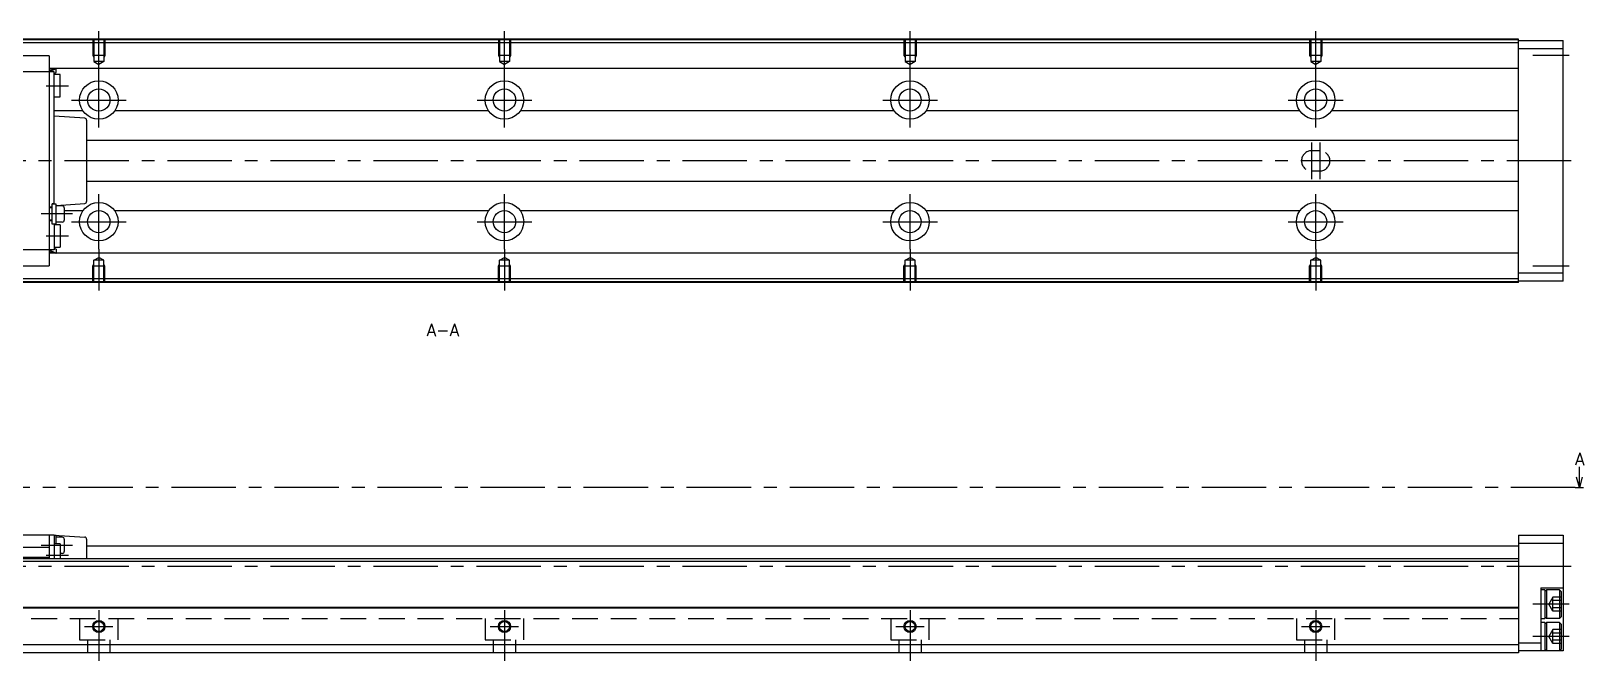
# Model space of a CAD drawing. Extents: x -2 to 751, y -8 to 279.
# Drawn here: x 368.1 to 750.9, y 8 to 163.3 of the extents above; entities that cross this region are included whole.
import ezdxf

# ---------------------------------------------------------------- set-up
doc = ezdxf.new("R2010")
doc.units = 0
doc.header["$LTSCALE"] = 0.5
doc.linetypes.add('CENTER', pattern=[50.8, 31.75, -6.35, 6.35, -6.35])
doc.linetypes.add('DASHED', pattern=[19.05, 12.7, -6.35])
for name, color, linetype in [('MSM_CENTER', 1, 'CENTER'), ('MSM_CONTINUOUS', 7, 'CONTINUOUS'), ('MSM_DASHED', 4, 'DASHED'), ('MSM_NARROW', 5, 'CONTINUOUS'), ('MSM_PART_NUMBER', 7, 'CONTINUOUS')]:
    doc.layers.add(name, color=color, linetype=linetype)
doc.styles.get("Standard").update_dxf_attribs({"font": 'txt.shx', "height": 3, "bigfont": 'bigfont.shx'})

msp = doc.modelspace()

# ---------------------------------------------------------------- linework, layer by layer
at = {"layer": 'MSM_CENTER'}
for p, q in [((384.76, 153.09), (384.76, 163.3)), ((484.76, 153.09), (484.76, 163.3)), ((584.76, 153.09), (584.76, 163.3)), ((684.76, 153.09), (684.76, 163.3)), ((747.26, 157.3), (738.26, 157.3)), ((371.76, 149.8), (377.26, 149.8)), ((384.76, 139.55), (384.76, 153.05)), ((484.76, 139.55), (484.76, 153.05)), ((584.76, 139.55), (584.76, 153.05)), ((684.76, 139.55), (684.76, 153.05)), ((378.01, 146.3), (391.51, 146.3)), ((478.01, 146.3), (491.51, 146.3)), ((578.01, 146.3), (591.51, 146.3)), ((678.01, 146.3), (691.51, 146.3)), ((683.76, 135.8), (683.76, 126.8)), ((685.76, 135.8), (685.76, 126.8)), ((747.76, 131.3), (196.26, 131.3)), ((384.76, 109.55), (384.76, 123.05)), ((484.76, 109.55), (484.76, 123.05)), ((584.76, 109.55), (584.76, 123.05)), ((684.76, 109.55), (684.76, 123.05)), ((378.26, 118.2), (370.56, 118.2)), ((378.01, 116.3), (391.51, 116.3)), ((478.01, 116.3), (491.51, 116.3)), ((578.01, 116.3), (591.51, 116.3)), ((678.01, 116.3), (691.51, 116.3)), ((371.76, 112.8), (377.26, 112.8)), ((384.76, 109.51), (384.76, 99.3)), ((484.76, 109.51), (484.76, 99.3)), ((584.76, 109.51), (584.76, 99.3)), ((684.76, 109.51), (684.76, 99.3)), ((747.26, 105.3), (738.26, 105.3)), ((748.76, 50.8), (189.76, 50.8)), ((378.26, 36.5), (370.56, 36.5)), ((747.76, 31.3), (196.26, 31.3)), ((371.76, 34.1), (377.26, 34.1)), ((384.76, 20.5), (384.76, 8)), ((484.76, 20.5), (484.76, 8)), ((584.76, 20.5), (584.76, 8)), ((684.76, 20.5), (684.76, 8)), ((747.26, 22), (738.26, 22)), ((381.26, 16.5), (388.26, 16.5)), ((481.26, 16.5), (488.26, 16.5)), ((581.26, 16.5), (588.26, 16.5)), ((681.26, 16.5), (688.26, 16.5)), ((747.26, 14), (738.26, 14))]:
    msp.add_line(p, q, dxfattribs=at)
at = {"layer": 'MSM_CONTINUOUS'}
for p, q in [((734.76, 161.3), (234.76, 161.3)), ((734.76, 161.1), (234.76, 161.1)), ((734.76, 101.3), (734.76, 161.3)), ((734.76, 161), (745.76, 161)), ((745.76, 101.6), (745.76, 161)), ((734.76, 160.4), (234.76, 160.4)), ((372.56, 157.2), (361.56, 157.2)), ((372.56, 157.2), (372.56, 105.4)), ((734.76, 159), (745.76, 159)), ((373.76, 153.25), (357.76, 153.25)), ((372.56, 153.25), (374.26, 154.1)), ((372.56, 153.67), (374.06, 154.05)), ((374.16, 154.05), (372.56, 154.05)), ((373.76, 120.6), (373.76, 153.25)), ((374.26, 153.1), (374.26, 154.1)), ((734.76, 154.05), (374.26, 154.05)), ((373.76, 152.8), (374.26, 153.1)), ((375.26, 152.55), (373.76, 152.55)), ((375.26, 147.05), (375.26, 152.55)), ((373.76, 147.05), (375.26, 147.05)), ((380.81, 143.66), (373.76, 143.66)), ((381.29, 141.8), (373.76, 142.3)), ((480.81, 143.66), (388.71, 143.66)), ((580.81, 143.66), (488.71, 143.66)), ((680.81, 143.66), (588.71, 143.66)), ((734.76, 143.66), (688.71, 143.66)), ((381.76, 141.3), (381.76, 121.3)), ((734.76, 136.3), (381.76, 136.3)), ((381.76, 126.3), (734.76, 126.3)), ((373.26, 119.9), (372.56, 119.9)), ((373.26, 119.7), (372.56, 119.7)), ((373.76, 120.7), (373.26, 120.7)), ((373.26, 115.7), (373.26, 120.7)), ((374.26, 120.6), (373.26, 120.6)), ((374.26, 120.27), (381.3, 120.8)), ((374.26, 115.8), (374.26, 120.6)), ((375.76, 120.2), (374.26, 120.2)), ((376.26, 119.7), (376.26, 116.7)), ((380.81, 118.94), (376.26, 118.94)), ((480.81, 118.94), (388.71, 118.94)), ((580.81, 118.94), (488.71, 118.94)), ((680.81, 118.94), (588.71, 118.94)), ((734.76, 118.94), (688.71, 118.94)), ((373.26, 116.7), (372.56, 116.7)), ((373.26, 116.5), (372.56, 116.5)), ((373.26, 115.8), (374.26, 115.8)), ((373.76, 115.7), (373.26, 115.7)), ((373.76, 115.8), (373.76, 109.35)), ((375.26, 115.55), (373.76, 115.55)), ((375.76, 116.2), (374.26, 116.2)), ((375.26, 115.55), (375.26, 110.05)), ((373.76, 109.35), (357.76, 109.35)), ((372.56, 109.35), (374.26, 108.5)), ((372.56, 108.92), (374.06, 108.55)), ((374.16, 108.55), (372.56, 108.55)), ((373.76, 110.05), (375.26, 110.05)), ((373.76, 109.8), (374.26, 109.5)), ((374.26, 109.5), (374.26, 108.5)), ((734.76, 108.55), (374.26, 108.55)), ((361.56, 105.4), (372.56, 105.4)), ((745.76, 103.6), (734.76, 103.6)), ((734.76, 102.2), (234.76, 102.2)), ((734.76, 101.5), (234.76, 101.5)), ((734.76, 101.3), (234.76, 101.3)), ((745.76, 101.6), (734.76, 101.6)), ((749.76, 50.8), (749.76, 55.86)), ((748.76, 50.8), (750.76, 50.8)), ((749.76, 50.8), (749.09, 53.3)), ((750.43, 53.3), (749.76, 50.8)), ((373.76, 39), (339.61, 39)), ((372.56, 39), (372.56, 33.2)), ((373.76, 39), (373.76, 33.2)), ((373.76, 39), (381.29, 38.53)), ((374.26, 38.9), (373.76, 38.9)), ((374.26, 36.85), (374.26, 38.9)), ((375.76, 38.5), (374.26, 38.5)), ((734.76, 39), (734.76, 10)), ((734.76, 39), (745.76, 39)), ((745.76, 39), (745.76, 10.5)), ((372.56, 36), (361.56, 36)), ((375.26, 36.85), (373.76, 36.85)), ((375.26, 36.85), (375.26, 33.2)), ((375.76, 34.5), (375.26, 34.5)), ((376.26, 38), (376.26, 35)), ((381.76, 38.03), (381.76, 33.2)), ((734.76, 36.3), (381.76, 36.3)), ((734.76, 37), (745.76, 37)), ((734.76, 33.2), (234.76, 33.2)), ((734.76, 32.5), (234.76, 32.5)), ((372.56, 33.5), (361.56, 33.5)), ((740.26, 26), (740.26, 10.5)), ((740.26, 26), (745.76, 26)), ((741.26, 25.5), (740.26, 25.5)), ((741.26, 25.5), (741.26, 18.5)), ((741.26, 25.1), (741.66, 25.5)), ((741.66, 25.5), (741.66, 18.5)), ((744.86, 25.5), (741.66, 25.5)), ((744.86, 25.5), (744.86, 18.5)), ((745.26, 25.1), (744.86, 25.5)), ((745.26, 25.1), (745.26, 18.9)), ((734.76, 21.2), (234.76, 21.2)), ((734.76, 21), (234.76, 21)), ((740.26, 18.5), (741.26, 18.5)), ((741.26, 17.5), (740.26, 17.5)), ((741.66, 18.5), (741.26, 18.9)), ((741.26, 17.5), (741.26, 10.5)), ((741.26, 17.1), (741.66, 17.5)), ((744.86, 18.5), (741.66, 18.5)), ((744.86, 17.5), (741.66, 17.5)), ((741.66, 17.5), (741.66, 10.5)), ((744.86, 18.5), (745.26, 18.9)), ((744.86, 17.5), (744.86, 10.5)), ((745.26, 17.1), (744.86, 17.5)), ((745.26, 17.1), (745.26, 10.9)), ((734.76, 12), (234.76, 12)), ((734.76, 12.5), (740.26, 12.5)), ((734.76, 10), (234.76, 10)), ((745.76, 10.5), (734.76, 10.5)), ((741.66, 10.5), (741.26, 10.9)), ((744.86, 10.5), (745.26, 10.9))]:
    msp.add_line(p, q, dxfattribs=at)
for centre, radius in [((384.76, 146.3), 4.75), ((484.76, 146.3), 4.75), ((584.76, 146.3), 4.75), ((684.76, 146.3), 4.75), ((384.76, 146.3), 2.75), ((484.76, 146.3), 2.75), ((584.76, 146.3), 2.75), ((684.76, 146.3), 2.75), ((384.76, 116.3), 4.75), ((384.76, 116.3), 2.75), ((484.76, 116.3), 4.75), ((484.76, 116.3), 2.75), ((584.76, 116.3), 4.75), ((584.76, 116.3), 2.75), ((684.76, 116.3), 4.75), ((684.76, 116.3), 2.75), ((384.76, 16.5), 1.23), ((484.76, 16.5), 1.23), ((584.76, 16.5), 1.23), ((684.76, 16.5), 1.23)]:
    msp.add_circle(centre, radius, dxfattribs=at)
for centre, start, end in [((381.26, 141.3), 0, 86.1934), ((375.76, 119.7), 0, 90), ((381.26, 121.3), 274.3133, 0), ((375.76, 116.7), 270, 0), ((375.76, 38), 0, 90), ((381.26, 38.03), 0, 86.4237), ((375.76, 35), 270, 0)]:
    msp.add_arc(centre, 0.5, start, end, dxfattribs=at)
at = {"layer": 'MSM_DASHED'}
for p, q in [((383.26, 161.3), (383.26, 157.3)), ((383.53, 161.3), (383.53, 155.8)), ((385.99, 161.3), (385.99, 155.8)), ((386.26, 161.3), (386.26, 157.3)), ((483.26, 161.3), (483.26, 157.3)), ((483.53, 161.3), (483.53, 155.8)), ((485.99, 161.3), (485.99, 155.8)), ((486.26, 161.3), (486.26, 157.3)), ((583.26, 161.3), (583.26, 157.3)), ((583.53, 161.3), (583.53, 155.8)), ((585.99, 161.3), (585.99, 155.8)), ((586.26, 161.3), (586.26, 157.3)), ((683.26, 161.3), (683.26, 157.3)), ((683.53, 161.3), (683.53, 155.8)), ((685.99, 161.3), (685.99, 155.8)), ((686.26, 161.3), (686.26, 157.3)), ((386.26, 157.3), (383.26, 157.3)), ((383.26, 157.3), (383.53, 156.83)), ((386.26, 157.3), (385.99, 156.83)), ((483.26, 157.3), (483.53, 156.83)), ((486.26, 157.3), (483.26, 157.3)), ((486.26, 157.3), (485.99, 156.83)), ((586.26, 157.3), (583.26, 157.3)), ((583.26, 157.3), (583.53, 156.83)), ((586.26, 157.3), (585.99, 156.83)), ((683.26, 157.3), (683.53, 156.83)), ((686.26, 157.3), (683.26, 157.3)), ((686.26, 157.3), (685.99, 156.83)), ((385.99, 155.8), (383.53, 155.8)), ((383.53, 155.8), (384.76, 155.09)), ((385.99, 155.8), (384.76, 155.09)), ((485.99, 155.8), (483.53, 155.8)), ((483.53, 155.8), (484.76, 155.09)), ((485.99, 155.8), (484.76, 155.09)), ((583.53, 155.8), (584.76, 155.09)), ((585.99, 155.8), (583.53, 155.8)), ((585.99, 155.8), (584.76, 155.09)), ((683.53, 155.8), (684.76, 155.09)), ((685.99, 155.8), (683.53, 155.8)), ((685.99, 155.8), (684.76, 155.09)), ((685.76, 133.8), (683.76, 133.8)), ((683.76, 128.8), (685.76, 128.8)), ((383.53, 106.8), (384.76, 107.51)), ((385.99, 106.8), (384.76, 107.51)), ((483.53, 106.8), (484.76, 107.51)), ((485.99, 106.8), (484.76, 107.51)), ((583.53, 106.8), (584.76, 107.51)), ((585.99, 106.8), (584.76, 107.51)), ((683.53, 106.8), (684.76, 107.51)), ((685.99, 106.8), (684.76, 107.51)), ((383.26, 105.3), (383.53, 105.77)), ((383.26, 101.3), (383.26, 105.3)), ((386.26, 105.3), (383.26, 105.3)), ((383.53, 101.3), (383.53, 106.8)), ((385.99, 106.8), (383.53, 106.8)), ((385.99, 101.3), (385.99, 106.8)), ((386.26, 105.3), (385.99, 105.77)), ((386.26, 101.3), (386.26, 105.3)), ((483.26, 105.3), (483.53, 105.77)), ((483.26, 101.3), (483.26, 105.3)), ((486.26, 105.3), (483.26, 105.3)), ((483.53, 101.3), (483.53, 106.8)), ((485.99, 106.8), (483.53, 106.8)), ((485.99, 101.3), (485.99, 106.8)), ((486.26, 105.3), (485.99, 105.77)), ((486.26, 101.3), (486.26, 105.3)), ((583.26, 105.3), (583.53, 105.77)), ((586.26, 105.3), (583.26, 105.3)), ((583.26, 101.3), (583.26, 105.3)), ((585.99, 106.8), (583.53, 106.8)), ((583.53, 101.3), (583.53, 106.8)), ((585.99, 101.3), (585.99, 106.8)), ((586.26, 105.3), (585.99, 105.77)), ((586.26, 101.3), (586.26, 105.3)), ((683.26, 105.3), (683.53, 105.77)), ((683.26, 101.3), (683.26, 105.3)), ((686.26, 105.3), (683.26, 105.3)), ((683.53, 101.3), (683.53, 106.8)), ((685.99, 106.8), (683.53, 106.8)), ((685.99, 101.3), (685.99, 106.8)), ((686.26, 105.3), (685.99, 105.77)), ((686.26, 101.3), (686.26, 105.3)), ((743.26, 23.73), (742.26, 22)), ((745.26, 23.73), (743.26, 23.73)), ((743.26, 20.27), (743.26, 23.73)), ((743.26, 20.27), (742.26, 22)), ((745.26, 22.87), (743.26, 22.87)), ((745.26, 21.13), (743.26, 21.13)), ((745.26, 20.27), (743.26, 20.27)), ((234.76, 18.5), (734.76, 18.5)), ((380.01, 18.5), (380.01, 13.2)), ((389.51, 13.2), (389.51, 18.5)), ((480.01, 18.5), (480.01, 13.2)), ((489.51, 13.2), (489.51, 18.5)), ((580.01, 18.5), (580.01, 13.2)), ((589.51, 13.2), (589.51, 18.5)), ((680.01, 18.5), (680.01, 13.2)), ((689.51, 13.2), (689.51, 18.5)), ((743.26, 15.73), (742.26, 14)), ((745.26, 15.73), (743.26, 15.73)), ((743.26, 12.27), (743.26, 15.73)), ((380.01, 13.2), (389.51, 13.2)), ((382.01, 13.2), (382.01, 10)), ((387.51, 13.2), (387.51, 10)), ((480.01, 13.2), (489.51, 13.2)), ((482.01, 13.2), (482.01, 10)), ((487.51, 13.2), (487.51, 10)), ((580.01, 13.2), (589.51, 13.2)), ((582.01, 13.2), (582.01, 10)), ((587.51, 13.2), (587.51, 10)), ((680.01, 13.2), (689.51, 13.2)), ((682.01, 13.2), (682.01, 10)), ((687.51, 13.2), (687.51, 10)), ((743.26, 12.27), (742.26, 14)), ((745.26, 14.87), (743.26, 14.87)), ((745.26, 13.13), (743.26, 13.13)), ((745.26, 12.27), (743.26, 12.27))]:
    msp.add_line(p, q, dxfattribs=at)
for centre, start, end in [((683.76, 131.3), 90, 270), ((685.76, 131.3), 270, 90)]:
    msp.add_arc(centre, 2.5, start, end, dxfattribs=at)
at = {"layer": 'MSM_NARROW'}
for centre in [(384.76, 16.5), (484.76, 16.5), (584.76, 16.5), (684.76, 16.5)]:
    msp.add_circle(centre, 1.5, dxfattribs=at)

# ---------------------------------------------------------------- texts
at = {"layer": 'MSM_PART_NUMBER'}
for s, p in [('A-A', (465.61, 88.1)), ('A', (748.71, 56.27))]:
    msp.add_text(s, height=3, dxfattribs=at).set_placement(p)

doc.saveas('drawing.dxf')
